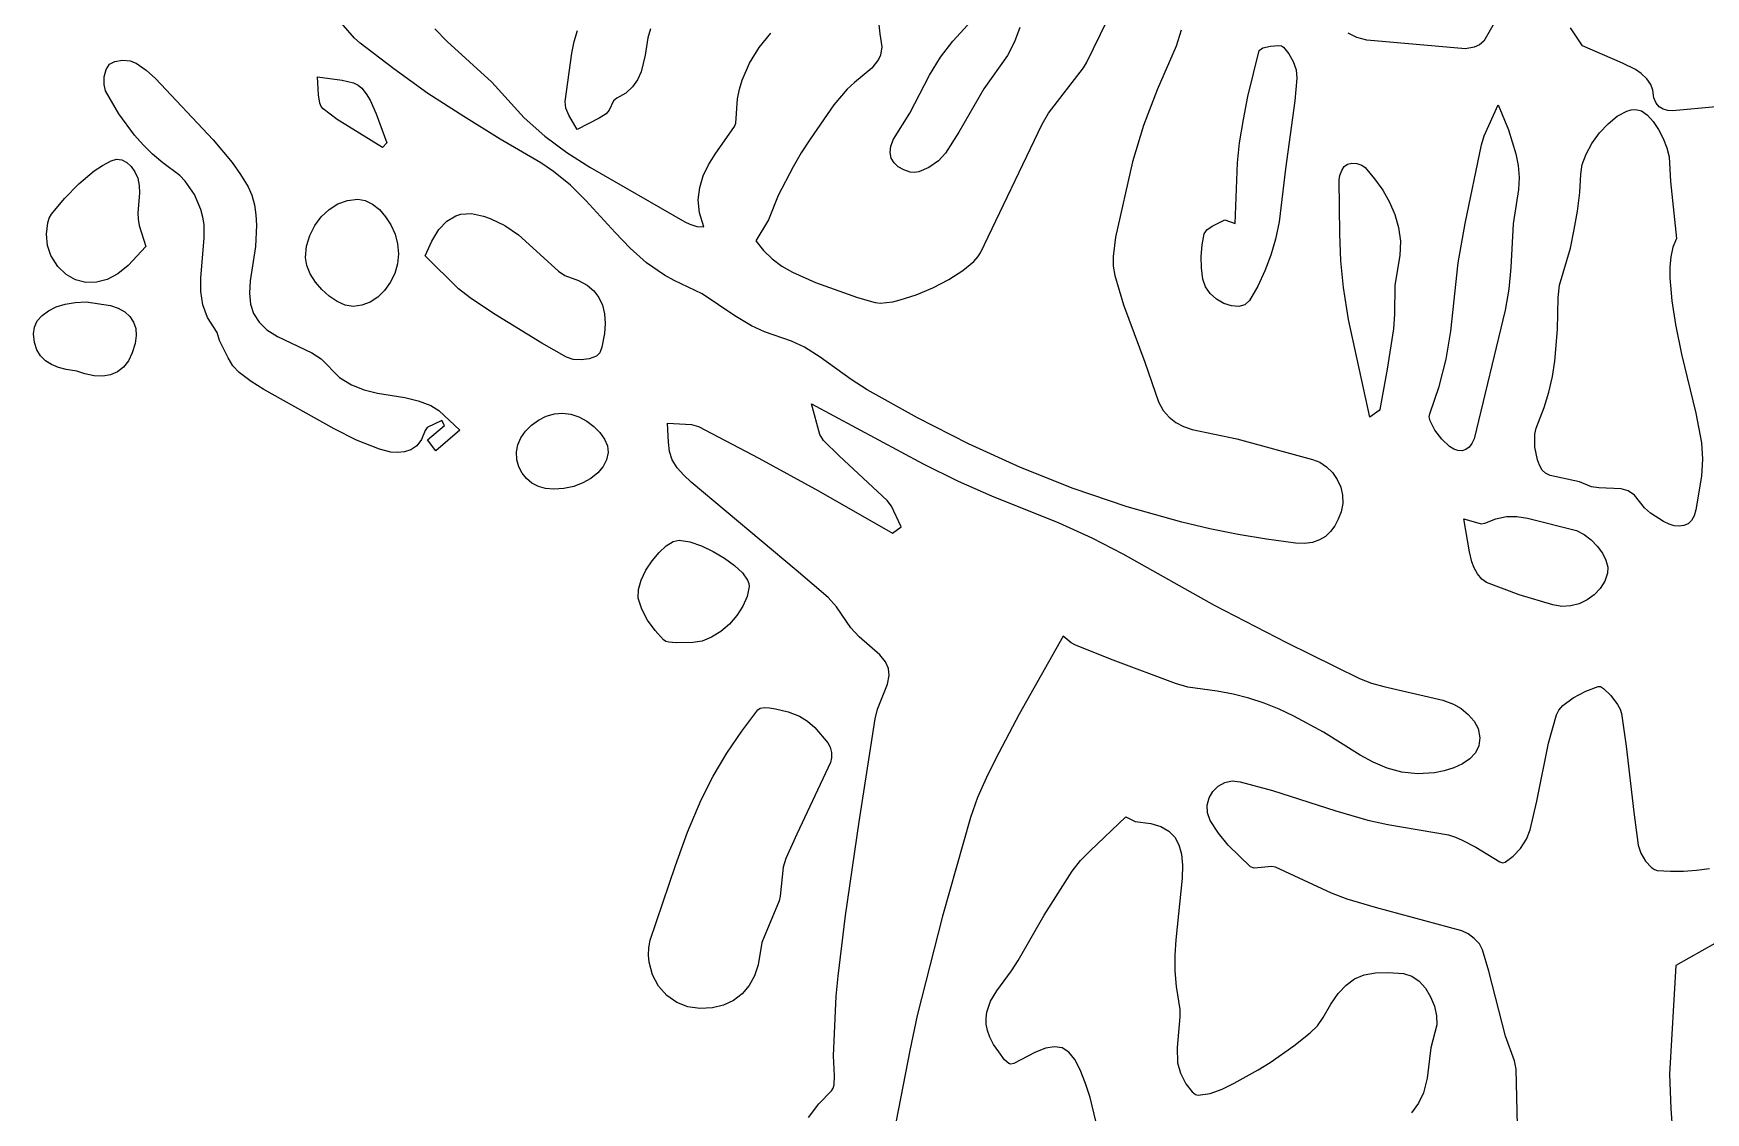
# Model space of a CAD drawing. Header units: centimetres. Extents: x 3 to 18, y 0.8 to 29.
# Drawn here: x 4.2 to 10.25, y 6.71 to 10.61 of the extents above; entities that cross this region are included whole.
import ezdxf

# ---------------------------------------------------------------- set-up
doc = ezdxf.new("R2010")
doc.units = ezdxf.units.CM
doc.layers.add('CUT', color=7, linetype='Continuous')

msp = doc.modelspace()

# ---------------------------------------------------------------- linework, layer by layer
at = {"layer": 'CUT'}
for points in [[(8.351854, 10.624012), (8.333224, 10.566229), (8.264541, 10.408905), (8.215528, 10.279918), (8.175072, 10.148536), (8.114577, 9.876177), (8.105371, 9.805804), (8.105888, 9.771269), (8.111169, 9.737484), (8.14249, 9.631878), (8.220544, 9.424326), (8.268804, 9.280983), (8.286398, 9.250116), (8.307586, 9.225667), (8.332183, 9.206672), (8.360003, 9.192168), (8.39086, 9.181192), (8.552892, 9.147125), (8.82575, 9.072822), (8.852653, 9.062311), (8.877042, 9.046033), (8.898178, 9.024988), (8.915321, 9.000174), (8.927732, 8.972589), (8.934671, 8.943234), (8.935399, 8.913105), (8.929176, 8.883203), (8.91877, 8.856672), (8.906059, 8.832804), (8.890733, 8.812043), (8.872485, 8.794832), (8.851005, 8.781615), (8.825985, 8.772834), (8.797116, 8.768933), (8.76409, 8.770355), (8.659961, 8.784556), (8.556977, 8.801928), (8.455102, 8.822376), (8.354303, 8.845805), (8.155794, 8.901223), (7.961174, 8.967418), (7.770168, 9.043628), (7.582502, 9.12909), (7.397899, 9.223041), (7.216086, 9.324717), (7.158645, 9.361765), (7.047284, 9.441882), (6.989576, 9.478359), (6.94317, 9.499979), (6.845248, 9.534234), (6.79829, 9.555118), (6.737827, 9.592124), (6.619847, 9.671342), (6.519512, 9.71899), (6.48392, 9.738346), (6.418856, 9.783713), (6.360107, 9.835916), (6.30546, 9.892511), (6.199613, 10.009091), (6.143985, 10.064187), (6.083601, 10.113892), (6.036854, 10.145202), (5.890461, 10.230763), (5.758886, 10.31177), (5.629295, 10.395734), (5.505494, 10.484408), (5.384676, 10.577197), (5.364374, 10.595426), (5.06732, 10.937384)], [(7.258958, 10.643366), (7.261861, 10.61136), (7.270094, 10.564241), (7.264445, 10.534026), (7.257112, 10.518257), (7.233596, 10.486818), (7.170268, 10.43575), (7.144037, 10.410962), (7.096276, 10.354421), (7.010287, 10.230447), (6.978601, 10.181489), (6.949527, 10.130696), (6.894668, 10.027031), (6.859614, 9.939235), (6.814313, 9.863427), (6.841519, 9.828215), (6.87303, 9.797934), (6.908236, 9.771885), (6.946523, 9.749372), (7.029893, 9.712162), (7.181698, 9.658209), (7.246051, 9.639767), (7.26414, 9.637965), (7.309877, 9.642903), (7.336405, 9.649133), (7.393975, 9.667839), (7.453832, 9.693168), (7.511491, 9.723078), (7.562471, 9.755525), (7.602289, 9.788465), (7.616612, 9.804482), (7.626463, 9.819856), (7.848412, 10.284068), (7.872107, 10.324159), (7.998329, 10.488267), (8.009349, 10.506591), (8.162622, 10.820911)], [(7.767685, 10.633496), (7.748838, 10.582322), (7.72315, 10.532802), (7.637641, 10.412621), (7.548337, 10.255983), (7.500013, 10.18024), (7.473795, 10.152433), (7.43938, 10.128044), (7.403412, 10.112358), (7.386921, 10.109429), (7.372534, 10.110656), (7.34891, 10.11897), (7.32904, 10.130261), (7.313654, 10.144512), (7.303479, 10.161709), (7.299245, 10.181834), (7.301679, 10.204873), (7.31151, 10.230809), (7.370454, 10.324183), (7.441556, 10.461326), (7.481416, 10.526918), (7.525905, 10.584701), (7.674216, 10.747803)], [(9.527584, 10.729279), (9.445134, 10.584487), (9.43, 10.571173), (9.409542, 10.563293), (9.378259, 10.556446), (9.02249, 10.588757), (8.986305, 10.598415), (8.954242, 10.612975)], [(5.654741, 10.629602), (5.698532, 10.583855), (5.859719, 10.436337), (5.976562, 10.307393), (6.051195, 10.241068), (6.130802, 10.182163), (6.214089, 10.128748), (6.55818, 9.931371), (6.576023, 9.922791), (6.600749, 9.915308), (6.626919, 9.913841), (6.61087, 9.964415), (6.606248, 10.011532), (6.611318, 10.055721), (6.624345, 10.097516), (6.643597, 10.137449), (6.667337, 10.176051), (6.736819, 10.275674), (6.742087, 10.288651), (6.74803, 10.376014), (6.754784, 10.410662), (6.764353, 10.443673), (6.791025, 10.505231), (6.82622, 10.561576), (6.868112, 10.613598)], [(6.433049, 10.629412), (6.424273, 10.596549), (6.41473, 10.534197), (6.399594, 10.473161), (6.386715, 10.444997), (6.368581, 10.419396), (6.343908, 10.397101), (6.31141, 10.378858), (6.300477, 10.368527), (6.284008, 10.335084), (6.273105, 10.321933), (6.248204, 10.305971), (6.168215, 10.265417), (6.13908, 10.317), (6.127654, 10.342285), (6.125161, 10.36613), (6.14894, 10.541374), (6.157856, 10.583719), (6.169883, 10.623698)], [(10.284938, 10.346898), (10.12736, 10.33263), (10.109398, 10.334041), (10.093102, 10.338507), (10.079023, 10.347029), (10.067709, 10.360604), (10.059711, 10.380231), (10.055577, 10.406909), (10.048845, 10.427779), (10.033705, 10.44871), (10.013756, 10.467456), (9.992597, 10.481771), (9.945979, 10.505455), (9.801385, 10.567653), (9.758494, 10.633112)], [(7.004886, 6.694411), (7.04206, 6.743481), (7.087325, 6.790047), (7.093969, 6.799823), (7.097566, 6.812767), (7.09842, 6.845339), (7.094352, 6.917417), (7.104859, 7.133067), (7.111205, 7.204647), (7.138345, 7.42385), (7.187251, 7.762946), (7.245325, 8.135396), (7.254414, 8.16969), (7.289654, 8.260528), (7.296059, 8.291654), (7.294061, 8.31748), (7.282963, 8.341177), (7.262071, 8.365918), (7.188123, 8.431219), (7.157891, 8.464046), (7.106088, 8.539918), (7.076112, 8.573213), (6.960158, 8.672941), (6.580703, 8.990829), (6.554071, 9.015658), (6.530491, 9.04239), (6.512246, 9.071559), (6.502547, 9.10193), (6.498758, 9.135166), (6.495609, 9.203788), (6.581685, 9.199637), (6.607012, 9.191574), (6.825138, 9.077507), (7.041223, 8.959478), (7.308107, 8.806002), (7.339191, 8.829421), (7.304289, 8.90333), (7.288509, 8.923843), (7.114982, 9.085464), (7.058962, 9.141042), (7.045286, 9.162941), (7.015262, 9.273962), (7.419061, 9.057056), (7.545655, 8.994128), (7.665503, 8.941267), (7.908854, 8.843249), (8.02843, 8.78989), (8.140412, 8.732039), (8.470418, 8.545941), (8.731945, 8.410893), (8.996206, 8.281323), (9.038776, 8.264636), (9.083397, 8.252238), (9.296884, 8.202493), (9.335359, 8.187929), (9.362759, 8.172166), (9.388741, 8.151386), (9.41029, 8.127094), (9.424389, 8.100795), (9.431187, 8.066972), (9.427416, 8.037364), (9.414568, 8.011829), (9.394134, 7.990227), (9.367605, 7.972414), (9.336474, 7.958251), (9.302229, 7.947595), (9.266364, 7.940305), (9.205082, 7.936208), (9.148261, 7.94251), (9.095273, 7.95722), (9.045491, 7.97835), (8.998288, 8.00391), (8.865879, 8.087283), (8.758659, 8.1454), (8.704936, 8.169987), (8.650655, 8.191376), (8.595455, 8.209404), (8.538974, 8.223908), (8.48085, 8.234726), (8.375727, 8.249306), (8.331176, 8.262844), (8.105755, 8.347214), (7.96951, 8.401158), (7.953477, 8.40975), (7.924291, 8.433974), (7.765837, 8.151702), (7.680282, 7.989578), (7.646172, 7.92058), (7.615452, 7.85037), (7.590261, 7.77857), (7.489391, 7.421892), (7.397586, 7.062725), (7.370261, 6.93628), (7.321709, 6.68195)], [(9.576573, 6.256368), (9.561664, 6.869187), (9.556482, 6.898963), (9.522909, 6.988019), (9.463504, 7.222856), (9.440689, 7.300148), (9.429215, 7.32168), (9.4107, 7.341792), (9.388257, 7.358253), (9.365001, 7.368831), (9.054172, 7.453319), (8.951225, 7.483543), (8.894873, 7.5045), (8.692384, 7.598907), (8.679325, 7.601454), (8.615415, 7.595649), (8.601266, 7.600542), (8.521502, 7.679162), (8.485773, 7.721668), (8.456151, 7.76743), (8.446224, 7.795241), (8.445238, 7.823006), (8.452082, 7.849287), (8.465649, 7.872642), (8.484828, 7.891635), (8.508512, 7.904824), (8.535592, 7.91077), (8.564958, 7.908035), (8.680911, 7.87578), (8.910796, 7.803171), (9.026425, 7.76938), (9.098246, 7.753111), (9.316891, 7.715614), (9.342386, 7.707821), (9.36718, 7.69666), (9.41576, 7.670943), (9.503036, 7.618029), (9.513893, 7.615227), (9.522238, 7.616782), (9.551493, 7.638607), (9.577796, 7.667102), (9.598872, 7.699677), (9.612449, 7.733742), (9.636492, 7.837903), (9.679003, 8.047569), (9.707774, 8.149834), (9.716507, 8.167067), (9.730062, 8.183089), (9.76776, 8.211417), (9.813114, 8.234645), (9.858372, 8.252603), (9.866126, 8.251549), (9.877035, 8.245009), (9.903547, 8.220034), (9.928378, 8.186817), (9.937184, 8.169971), (9.941997, 8.154491), (9.959202, 8.035825), (9.986583, 7.797298), (10.002578, 7.678379), (10.011855, 7.649959), (10.029104, 7.62087), (10.050373, 7.597742), (10.06128, 7.590484), (10.071709, 7.587203), (10.119476, 7.584018), (10.1668, 7.584182), (10.2137, 7.587675), (10.260189, 7.594476)], [(8.059934, 6.610496), (8.022036, 6.766024), (8.006043, 6.816676), (7.986456, 6.866404), (7.966663, 6.904167), (7.945445, 6.9304), (7.921585, 6.945537), (7.893863, 6.950011), (7.861062, 6.944256), (7.821964, 6.928706), (7.746157, 6.889242), (7.73629, 6.887375), (7.728163, 6.889084), (7.712894, 6.903127), (7.691871, 6.931178), (7.673249, 6.958371), (7.659819, 6.984082), (7.651127, 7.008442), (7.646716, 7.031581), (7.646131, 7.05363), (7.648916, 7.07472), (7.662775, 7.114542), (7.684649, 7.152095), (7.737858, 7.224569), (7.761904, 7.26158), (7.856277, 7.425074), (7.957313, 7.584269), (7.987985, 7.622846), (8.022976, 7.658477), (8.151632, 7.780638), (8.185342, 7.764474), (8.241374, 7.756404), (8.278022, 7.745643), (8.306831, 7.729555), (8.328404, 7.707846), (8.343345, 7.68022), (8.352257, 7.646385), (8.355745, 7.606044), (8.354411, 7.558905), (8.331909, 7.336594), (8.328717, 7.280723), (8.328709, 7.224612), (8.332991, 7.168199), (8.346496, 7.085059), (8.347037, 7.058007), (8.336501, 6.946745), (8.337729, 6.891958), (8.348497, 6.854934), (8.368133, 6.816507), (8.391336, 6.786482), (8.402618, 6.777683), (8.412805, 6.774662), (8.456378, 6.781539), (8.499842, 6.797214), (8.542642, 6.81806), (8.629237, 6.866026), (8.673248, 6.893532), (8.758242, 6.95305), (8.817496, 6.999686), (8.843581, 7.026056), (8.863892, 7.055352), (8.89176, 7.103855), (8.919141, 7.14287), (8.947494, 7.173052), (8.978279, 7.195054), (9.012957, 7.209533), (9.052987, 7.217142), (9.099829, 7.218537), (9.154943, 7.214372), (9.184403, 7.205443), (9.211053, 7.187003), (9.234107, 7.161239), (9.252781, 7.130334), (9.26629, 7.096473), (9.27385, 7.061841), (9.274678, 7.028623), (9.254016, 6.946628), (9.240501, 6.836142), (9.227238, 6.783304), (9.208945, 6.746209), (9.183506, 6.71136)], [(10.280298, 7.322724), (10.139252, 7.244211), (10.115441, 6.851252), (10.120688, 6.726469), (10.128105, 6.623412)]]:
    msp.add_lwpolyline(points, dxfattribs=at)
for points in [[(4.815959, 9.632099), (4.808557, 9.679619), (4.808141, 9.727797), (4.82076, 9.873768), (4.820239, 9.922065), (4.816443, 9.948456), (4.80912, 9.975849), (4.785428, 10.030364), (4.752226, 10.079067), (4.733016, 10.099195), (4.671896, 10.144828), (4.634451, 10.176325), (4.60001, 10.209832), (4.568339, 10.245271), (4.512376, 10.321649), (4.464695, 10.404854), (4.458766, 10.428045), (4.459651, 10.455964), (4.466545, 10.482495), (4.478642, 10.501527), (4.498417, 10.511537), (4.525268, 10.515512), (4.553011, 10.513394), (4.575463, 10.505124), (4.611172, 10.479292), (4.644702, 10.449897), (4.853724, 10.227789), (4.922092, 10.145997), (4.95249, 10.103039), (4.979412, 10.058217), (4.992938, 10.027393), (5.002251, 9.99349), (5.0078, 9.957285), (5.010036, 9.919558), (5.006367, 9.842656), (4.9865, 9.718312), (4.983961, 9.673672), (4.987994, 9.634386), (4.999361, 9.599744), (5.018826, 9.569039), (5.047152, 9.541562), (5.085102, 9.516602), (5.209222, 9.458631), (5.243431, 9.436435), (5.309631, 9.369266), (5.352721, 9.34186), (5.39901, 9.323988), (5.447404, 9.312515), (5.546132, 9.296224), (5.594279, 9.285134), (5.640155, 9.267901), (5.668348, 9.250146), (5.744141, 9.178611), (5.657816, 9.104376), (5.627518, 9.143554), (5.689289, 9.195711), (5.679912, 9.213452), (5.627092, 9.188281), (5.618895, 9.177603), (5.606653, 9.145066), (5.589244, 9.12218), (5.568058, 9.107548), (5.544486, 9.099774), (5.519917, 9.097462), (5.495741, 9.099216), (5.454131, 9.109336), (5.371137, 9.142839), (5.290511, 9.18332), (5.036409, 9.325377), (4.990279, 9.354679), (4.946788, 9.387132), (4.924822, 9.411086), (4.907095, 9.440206), (4.875486, 9.502631), (4.867299, 9.531802), (4.833151, 9.585489)], [(8.50574, 9.6366), (8.4793, 9.651812), (8.456204, 9.672168), (8.438773, 9.696673), (8.429325, 9.724331), (8.424728, 9.765228), (8.423968, 9.80688), (8.427047, 9.848373), (8.433965, 9.888794), (8.444042, 9.903263), (8.463563, 9.915623), (8.509337, 9.938838), (8.546965, 9.925486), (8.555331, 10.1444), (8.562657, 10.216751), (8.576054, 10.301147), (8.592721, 10.385083), (8.633311, 10.551332), (8.646674, 10.560273), (8.673801, 10.56696), (8.702647, 10.568849), (8.713951, 10.567199), (8.721167, 10.563397), (8.740289, 10.539095), (8.75617, 10.510595), (8.766634, 10.480413), (8.769506, 10.451063), (8.762481, 10.368899), (8.72875, 10.12315), (8.705248, 9.931099), (8.691958, 9.868514), (8.674803, 9.810826), (8.65362, 9.753986), (8.628255, 9.699059), (8.598553, 9.647112), (8.581931, 9.631788), (8.559375, 9.625592), (8.533205, 9.627528)], [(5.406408, 10.394264), (5.420058, 10.371698), (5.442316, 10.322003), (5.48101, 10.217346), (5.464835, 10.199658), (5.301381, 10.300867), (5.251014, 10.33943), (5.243686, 10.348484), (5.238769, 10.360365), (5.234019, 10.390089), (5.229841, 10.455775), (5.319174, 10.443427), (5.360014, 10.433791), (5.376882, 10.42576), (5.390393, 10.414691)], [(9.249564, 9.237932), (9.28396, 9.336103), (9.308575, 9.435344), (9.325245, 9.536555), (9.352446, 9.783716), (9.377582, 9.926149), (9.43675, 10.210054), (9.445968, 10.241858), (9.496314, 10.354304), (9.533601, 10.263726), (9.560685, 10.177799), (9.568728, 10.135197), (9.572213, 10.092099), (9.570472, 10.047949), (9.550856, 9.924856), (9.543084, 9.766375), (9.535601, 9.68762), (9.52194, 9.612435), (9.409944, 9.146884), (9.401815, 9.129803), (9.391602, 9.116981), (9.379627, 9.108501), (9.366209, 9.104443), (9.35167, 9.10489), (9.33633, 9.109922), (9.32051, 9.119621), (9.292945, 9.145664), (9.267675, 9.17883), (9.251085, 9.211969), (9.248042, 9.226295)], [(9.790858, 8.991855), (9.684509, 9.015237), (9.668376, 9.023052), (9.656446, 9.03421), (9.646365, 9.051465), (9.638424, 9.071729), (9.629304, 9.117648), (9.62978, 9.164687), (9.633832, 9.186352), (9.662851, 9.260662), (9.680103, 9.316127), (9.692938, 9.371981), (9.701996, 9.428243), (9.711335, 9.542058), (9.713234, 9.657714), (9.718697, 9.70235), (9.758575, 9.836877), (9.771333, 9.903443), (9.783213, 9.970304), (9.791932, 10.037288), (9.795206, 10.104222), (9.800222, 10.138398), (9.814328, 10.176234), (9.835812, 10.215193), (9.862966, 10.25274), (9.894078, 10.286338), (9.927438, 10.313452), (9.961335, 10.331546), (9.977952, 10.336418), (9.994061, 10.338083), (10.014966, 10.33244), (10.036381, 10.317009), (10.057279, 10.293873), (10.076637, 10.265115), (10.093428, 10.232818), (10.106628, 10.199062), (10.115212, 10.165931), (10.120042, 10.077779), (10.141263, 9.871437), (10.128579, 9.840059), (10.12077, 9.805501), (10.117139, 9.76829), (10.116988, 9.728951), (10.124343, 9.645991), (10.137259, 9.560822), (10.158807, 9.453595), (10.21076, 9.2406), (10.231224, 9.133285), (10.235231, 9.073526), (10.231494, 9.012474), (10.211669, 8.890715), (10.205216, 8.868775), (10.195516, 8.852137), (10.183027, 8.840527), (10.168209, 8.83367), (10.151522, 8.831294), (10.133426, 8.833123), (10.114379, 8.838884), (10.094842, 8.848302), (10.046865, 8.878843), (10.025884, 8.897273), (9.989887, 8.943826), (9.966986, 8.958956), (9.941864, 8.96641), (9.860849, 8.969828), (9.834515, 8.973689)], [(4.586249, 10.063058), (4.587443, 10.035621), (4.581183, 9.964268), (4.581937, 9.940811), (4.586082, 9.918095), (4.610137, 9.842723), (4.545572, 9.773255), (4.508718, 9.743504), (4.470233, 9.723502), (4.431216, 9.713268), (4.392768, 9.712823), (4.35599, 9.722188), (4.321981, 9.741382), (4.291842, 9.770426), (4.266674, 9.80934), (4.254771, 9.845441), (4.250716, 9.887523), (4.255298, 9.928031), (4.261074, 9.945332), (4.269306, 9.959406), (4.316022, 10.015821), (4.367493, 10.069221), (4.423659, 10.115949), (4.453485, 10.135668), (4.484462, 10.152347), (4.504348, 10.15767), (4.523562, 10.155283), (4.54144, 10.146198), (4.557314, 10.131423), (4.570518, 10.111968), (4.580386, 10.088843)], [(8.93756, 9.693799), (8.928146, 9.790407), (8.924242, 9.887763), (8.922588, 10.083057), (8.924885, 10.099412), (8.931388, 10.116534), (8.940887, 10.131229), (8.952172, 10.140303), (8.967713, 10.143387), (8.98627, 10.141833), (9.003921, 10.13628), (9.016745, 10.127369), (9.050089, 10.087003), (9.079604, 10.045475), (9.104501, 10.002468), (9.12399, 9.957665), (9.137279, 9.91075), (9.14358, 9.861407), (9.1421, 9.809318), (9.12401, 9.703181), (9.122183, 9.597488), (9.11881, 9.544898), (9.09606, 9.399041), (9.069467, 9.253711), (9.066855, 9.249556), (9.0331, 9.224963), (8.956487, 9.57853)], [(5.510342, 9.886983), (5.519825, 9.851831), (5.523099, 9.815999), (5.519416, 9.779276), (5.509226, 9.744318), (5.493372, 9.712098), (5.472695, 9.683588), (5.448039, 9.659761), (5.420245, 9.64159), (5.390155, 9.630047), (5.358613, 9.626104), (5.330547, 9.630751), (5.301419, 9.643377), (5.272702, 9.662472), (5.245871, 9.686524), (5.222402, 9.714022), (5.203769, 9.743454), (5.191445, 9.77331), (5.186907, 9.802077), (5.190743, 9.843366), (5.20209, 9.88251), (5.220013, 9.918457), (5.243574, 9.950158), (5.271838, 9.976563), (5.303866, 9.99662), (5.338722, 10.00928), (5.37547, 10.013492), (5.402551, 10.008716), (5.42904, 9.995747), (5.453999, 9.975837), (5.476493, 9.950238), (5.495586, 9.920202)], [(6.21214, 9.436834), (6.182902, 9.432646), (6.154204, 9.434042), (6.129759, 9.442066), (6.040848, 9.492562), (5.866502, 9.599678), (5.781563, 9.656562), (5.73958, 9.689718), (5.619159, 9.809022), (5.642801, 9.8621), (5.66876, 9.903826), (5.697645, 9.934244), (5.730068, 9.953401), (5.747796, 9.958769), (5.786666, 9.961117), (5.830596, 9.952315), (5.854649, 9.943747), (5.907313, 9.918305), (5.95629, 9.885158), (6.100823, 9.752878), (6.124112, 9.737392), (6.17366, 9.719949), (6.20423, 9.703149), (6.228573, 9.682445), (6.246982, 9.658042), (6.259751, 9.630145), (6.267173, 9.598962), (6.269542, 9.564698), (6.267152, 9.52756), (6.258308, 9.478793), (6.250059, 9.457856), (6.238206, 9.445566)], [(4.207198, 9.551024), (4.21775, 9.573305), (4.234746, 9.593087), (4.257563, 9.610022), (4.285578, 9.623762), (4.318169, 9.633959), (4.354712, 9.640265), (4.394585, 9.642332), (4.481628, 9.629226), (4.510429, 9.619314), (4.53413, 9.605892), (4.552593, 9.589119), (4.565683, 9.569151), (4.573262, 9.546144), (4.575195, 9.520256), (4.571344, 9.491643), (4.561005, 9.457727), (4.546742, 9.429351), (4.528743, 9.406628), (4.507195, 9.389675), (4.482287, 9.378606), (4.454206, 9.373538), (4.423141, 9.374584), (4.389278, 9.38186), (4.361084, 9.392019), (4.321545, 9.398138), (4.293764, 9.405211), (4.268747, 9.415457), (4.247024, 9.429228), (4.229128, 9.446875), (4.21559, 9.468751), (4.206941, 9.495206), (4.203712, 9.526593)], [(6.156246, 8.975101), (6.120862, 8.967299), (6.08386, 8.964853), (6.054706, 8.967725), (6.028306, 8.975357), (6.005042, 8.987367), (5.985295, 9.00337), (5.969449, 9.022986), (5.957886, 9.04583), (5.950988, 9.071521), (5.949138, 9.099676), (5.953616, 9.125714), (5.964911, 9.151144), (5.981953, 9.175062), (6.003669, 9.196565), (6.02899, 9.214749), (6.056844, 9.22871), (6.08616, 9.237545), (6.115867, 9.240351), (6.145468, 9.236433), (6.174977, 9.226405), (6.203154, 9.211339), (6.228759, 9.192306), (6.250552, 9.170379), (6.267291, 9.14663), (6.277737, 9.122131), (6.280647, 9.097954), (6.275192, 9.071682), (6.262342, 9.046861), (6.243059, 9.024141), (6.218307, 9.004174), (6.189049, 8.98761)], [(9.422667, 8.65869), (9.41071, 8.680577), (9.402179, 8.70269), (9.392891, 8.738419), (9.372896, 8.857807), (9.435181, 8.839917), (9.448565, 8.841913), (9.487956, 8.858621), (9.526671, 8.866099), (9.56484, 8.866263), (9.602597, 8.861031), (9.779927, 8.816433), (9.807096, 8.801911), (9.832494, 8.782397), (9.854961, 8.759362), (9.873339, 8.734282), (9.886471, 8.708629), (9.893199, 8.683877), (9.892363, 8.661499), (9.881764, 8.632215), (9.865335, 8.60592), (9.843963, 8.583254), (9.818538, 8.564857), (9.789947, 8.551367), (9.759079, 8.543424), (9.726822, 8.541668), (9.694065, 8.546738), (9.572832, 8.583148), (9.454647, 8.628126), (9.437496, 8.640163)], [(6.746045, 8.508229), (6.718963, 8.477294), (6.688015, 8.450742), (6.654619, 8.429928), (6.620194, 8.416205), (6.586159, 8.410927), (6.526721, 8.409685), (6.499723, 8.411718), (6.488799, 8.415245), (6.480313, 8.42115), (6.450324, 8.454529), (6.423102, 8.491588), (6.401706, 8.53111), (6.389193, 8.571878), (6.389739, 8.6026), (6.399666, 8.636742), (6.416843, 8.671945), (6.439135, 8.705847), (6.464411, 8.736087), (6.490538, 8.760307), (6.515382, 8.776144), (6.536812, 8.78124), (6.575439, 8.774787), (6.617443, 8.760643), (6.660137, 8.740585), (6.700834, 8.71639), (6.736846, 8.689838), (6.765488, 8.662704), (6.784072, 8.636766), (6.788752, 8.624801), (6.789911, 8.613803), (6.782938, 8.577837), (6.767843, 8.542195)], [(7.088148, 7.994391), (7.084396, 7.97781), (6.961892, 7.718186), (6.922941, 7.630862), (6.913585, 7.598527), (6.902648, 7.493871), (6.898415, 7.477732), (6.8358, 7.326513), (6.82262, 7.2466), (6.809472, 7.206296), (6.790066, 7.170959), (6.764774, 7.14113), (6.733965, 7.11735), (6.69801, 7.100162), (6.65728, 7.090107), (6.612145, 7.087725), (6.568918, 7.093742), (6.52838, 7.110031), (6.492301, 7.135508), (6.462451, 7.16909), (6.440601, 7.209694), (6.428522, 7.256238), (6.4267, 7.281398), (6.427984, 7.307638), (6.432597, 7.334821), (6.523886, 7.605045), (6.567819, 7.725132), (6.616797, 7.84294), (6.659633, 7.928509), (6.708893, 8.011221), (6.763181, 8.09092), (6.821102, 8.16745), (6.830391, 8.173281), (6.845079, 8.175585), (6.863841, 8.174886), (6.885351, 8.171707), (6.931319, 8.160003), (6.972383, 8.144662), (7.001349, 8.12705), (7.027684, 8.103316), (7.074183, 8.047992), (7.082425, 8.032678), (7.087285, 8.013746)]]:
    msp.add_lwpolyline(points, close=True, dxfattribs=at)

doc.saveas('drawing.dxf')
